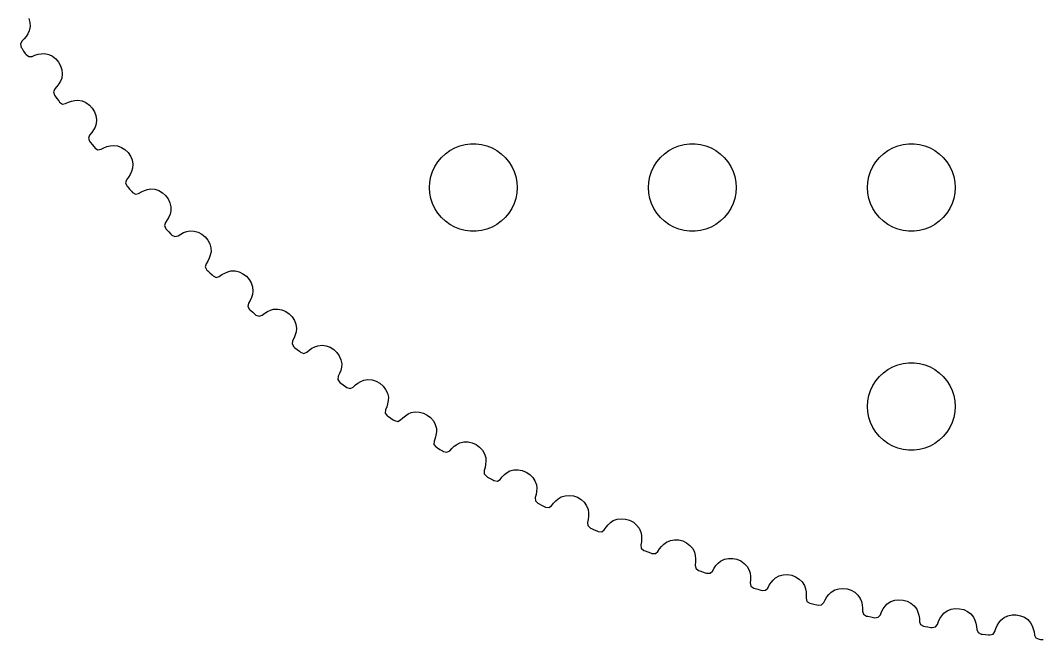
# Model space of a CAD drawing. Header units: metres. Extents: x -46 to 46, y 64 to 266.
# Drawn here: x -38.01 to -3.04, y 174.51 to 195.72 of the extents above; entities that cross this region are included whole.
import ezdxf

# ---------------------------------------------------------------- set-up
doc = ezdxf.new("R2010")
doc.units = ezdxf.units.M

msp = doc.modelspace()

# ---------------------------------------------------------------- linework, layer by layer
for p, q in [((-37.7272, 195.794), (-37.6895, 195.655)), ((-37.6819, 195.512), (-37.707, 195.371)), ((-37.6895, 195.655), (-37.6819, 195.512)), ((-37.8147, 195.174), (-37.8838, 195.088)), ((-37.7556, 195.269), (-37.8147, 195.174)), ((-37.707, 195.371), (-37.7556, 195.269)), ((-37.9628, 195.011), (-38.0113, 194.913)), ((-38.0113, 194.913), (-37.9822, 194.798)), ((-37.9822, 194.798), (-37.9557, 194.758)), ((-37.8838, 195.088), (-37.9628, 195.011)), ((-37.9557, 194.758), (-37.9006, 194.676)), ((-37.9006, 194.676), (-37.8452, 194.593)), ((-37.8452, 194.593), (-37.8185, 194.553)), ((-37.8185, 194.553), (-37.7236, 194.483)), ((-37.7236, 194.483), (-37.6148, 194.49)), ((-37.6148, 194.49), (-37.5136, 194.534)), ((-37.5136, 194.534), (-37.4076, 194.564)), ((-37.4076, 194.564), (-37.2974, 194.583)), ((-37.2974, 194.583), (-37.1842, 194.588)), ((-37.1842, 194.588), (-37.0439, 194.557)), ((-37.0439, 194.557), (-36.9148, 194.496)), ((-36.9148, 194.496), (-36.801, 194.408)), ((-36.801, 194.408), (-36.7064, 194.298)), ((-36.7064, 194.298), (-36.6355, 194.171)), ((-36.6355, 194.171), (-36.5917, 194.034)), ((-36.5968, 193.75), (-36.6409, 193.645)), ((-36.5779, 193.892), (-36.5968, 193.75)), ((-36.5917, 194.034), (-36.5779, 193.892)), ((-36.7611, 193.459), (-36.8366, 193.379)), ((-36.6958, 193.548), (-36.7611, 193.459)), ((-36.6409, 193.645), (-36.6958, 193.548)), ((-36.8366, 193.379), (-36.8808, 193.279)), ((-36.8808, 193.279), (-36.8467, 193.166)), ((-36.8467, 193.166), (-36.8186, 193.127)), ((-36.8186, 193.127), (-36.7599, 193.047)), ((-36.7599, 193.047), (-36.701, 192.966)), ((-36.701, 192.966), (-36.6725, 192.928)), ((-36.6725, 192.928), (-36.5746, 192.861)), ((-36.5746, 192.861), (-36.4663, 192.874)), ((-36.4663, 192.874), (-36.3671, 192.921)), ((-36.3671, 192.921), (-36.2625, 192.957)), ((-36.2625, 192.957), (-36.1533, 192.98)), ((-36.1533, 192.98), (-36.0404, 192.991)), ((-36.0404, 192.991), (-35.8988, 192.966)), ((-35.8988, 192.966), (-35.7672, 192.91)), ((-35.7672, 192.91), (-35.6497, 192.827)), ((-35.6497, 192.827), (-35.5504, 192.721)), ((-35.5504, 192.721), (-35.474, 192.598)), ((-35.474, 192.598), (-35.4243, 192.463)), ((-35.4243, 192.463), (-35.4043, 192.321)), ((-35.4565, 192.072), (-35.507, 191.973)), ((-35.417, 192.178), (-35.4565, 192.072)), ((-35.4043, 192.321), (-35.417, 192.178)), ((-35.6404, 191.797), (-35.6802, 191.696)), ((-35.6802, 191.696), (-35.6412, 191.584)), ((-35.5684, 191.881), (-35.6404, 191.797)), ((-35.507, 191.973), (-35.5684, 191.881)), ((-35.6412, 191.584), (-35.6113, 191.546)), ((-35.6113, 191.546), (-35.5492, 191.469)), ((-35.5492, 191.469), (-35.4868, 191.391)), ((-35.4868, 191.391), (-35.4568, 191.354)), ((-35.4568, 191.354), (-35.356, 191.292)), ((-35.356, 191.292), (-35.2484, 191.309)), ((-35.2484, 191.309), (-35.1514, 191.361)), ((-35.1514, 191.361), (-35.0484, 191.401)), ((-35.0484, 191.401), (-34.9403, 191.429)), ((-34.9403, 191.429), (-34.8279, 191.444)), ((-34.8279, 191.444), (-34.6855, 191.426)), ((-34.6855, 191.426), (-34.5515, 191.376)), ((-34.5515, 191.376), (-34.4305, 191.298)), ((-34.4305, 191.298), (-34.3267, 191.197)), ((-23.3037, 191.266), (-23.1387, 191.357)), ((-23.1387, 191.357), (-22.9635, 191.427)), ((-22.9635, 191.427), (-22.7811, 191.473)), ((-22.7811, 191.473), (-22.5942, 191.497)), ((-22.5942, 191.497), (-22.4058, 191.497)), ((-22.4058, 191.497), (-22.2189, 191.473)), ((-22.2189, 191.473), (-22.0365, 191.427)), ((-22.0365, 191.427), (-21.8613, 191.357)), ((-21.8613, 191.357), (-21.6963, 191.266)), ((-15.8037, 191.266), (-15.6387, 191.357)), ((-15.6387, 191.357), (-15.4635, 191.427)), ((-15.4635, 191.427), (-15.2811, 191.473)), ((-15.2811, 191.473), (-15.0942, 191.497)), ((-15.0942, 191.497), (-14.9058, 191.497)), ((-14.9058, 191.497), (-14.7189, 191.473)), ((-14.7189, 191.473), (-14.5365, 191.427)), ((-14.5365, 191.427), (-14.3613, 191.357)), ((-14.3613, 191.357), (-14.1963, 191.266)), ((-8.30373, 191.266), (-8.13866, 191.357)), ((-8.13866, 191.357), (-7.96352, 191.427)), ((-7.96352, 191.427), (-7.78107, 191.473)), ((-7.78107, 191.473), (-7.59418, 191.497)), ((-7.59418, 191.497), (-7.40581, 191.497)), ((-7.40581, 191.497), (-7.21892, 191.473)), ((-7.21892, 191.473), (-7.03647, 191.427)), ((-7.03647, 191.427), (-6.86133, 191.357)), ((-6.86133, 191.357), (-6.69626, 191.266)), ((-34.3267, 191.197), (-34.245, 191.077)), ((-34.245, 191.077), (-34.1894, 190.944)), ((-34.1894, 190.944), (-34.1633, 190.803)), ((-23.7135, 190.882), (-23.5934, 191.027)), ((-23.5934, 191.027), (-23.4561, 191.156)), ((-23.4561, 191.156), (-23.3037, 191.266)), ((-21.6963, 191.266), (-21.5439, 191.156)), ((-21.5439, 191.156), (-21.4065, 191.027)), ((-21.4065, 191.027), (-21.2865, 190.882)), ((-16.2135, 190.882), (-16.0934, 191.027)), ((-16.0934, 191.027), (-15.9561, 191.156)), ((-15.9561, 191.156), (-15.8037, 191.266)), ((-14.1963, 191.266), (-14.0439, 191.156)), ((-14.0439, 191.156), (-13.9065, 191.027)), ((-13.9065, 191.027), (-13.7865, 190.882)), ((-8.71352, 190.882), (-8.59344, 191.027)), ((-8.59344, 191.027), (-8.45613, 191.156)), ((-8.45613, 191.156), (-8.30373, 191.266)), ((-6.69626, 191.266), (-6.54385, 191.156)), ((-6.54385, 191.156), (-6.40654, 191.027)), ((-6.40654, 191.027), (-6.28647, 190.882)), ((-34.1697, 190.66), (-34.2045, 190.552)), ((-34.1633, 190.803), (-34.1697, 190.66)), ((-23.8947, 190.552), (-23.8145, 190.723)), ((-23.8145, 190.723), (-23.7135, 190.882)), ((-21.2865, 190.882), (-21.1855, 190.723)), ((-21.1855, 190.723), (-21.1053, 190.552)), ((-16.3947, 190.552), (-16.3145, 190.723)), ((-16.3145, 190.723), (-16.2135, 190.882)), ((-13.7865, 190.882), (-13.6855, 190.723)), ((-13.6855, 190.723), (-13.6053, 190.552)), ((-8.89465, 190.552), (-8.81445, 190.723)), ((-8.81445, 190.723), (-8.71352, 190.882)), ((-6.28647, 190.882), (-6.18553, 190.723)), ((-6.18553, 190.723), (-6.10533, 190.552)), ((-34.3762, 190.269), (-34.4116, 190.166)), ((-34.308, 190.356), (-34.3762, 190.269)), ((-34.2507, 190.45), (-34.308, 190.356)), ((-34.2045, 190.552), (-34.2507, 190.45)), ((-23.9882, 190.188), (-23.9529, 190.373)), ((-23.9529, 190.373), (-23.8947, 190.552)), ((-21.1053, 190.552), (-21.0471, 190.373)), ((-21.0471, 190.373), (-21.0118, 190.188)), ((-16.4882, 190.188), (-16.4529, 190.373)), ((-16.4529, 190.373), (-16.3947, 190.552)), ((-13.6053, 190.552), (-13.5471, 190.373)), ((-13.5471, 190.373), (-13.5118, 190.188)), ((-8.98816, 190.188), (-8.95287, 190.373)), ((-8.95287, 190.373), (-8.89465, 190.552)), ((-6.10533, 190.552), (-6.04712, 190.373)), ((-6.04712, 190.373), (-6.01183, 190.188)), ((-34.4116, 190.166), (-34.3678, 190.056)), ((-34.3678, 190.056), (-34.3363, 190.02)), ((-34.3363, 190.02), (-34.2708, 189.945)), ((-34.2708, 189.945), (-34.2052, 189.871)), ((-33.8687, 189.855), (-33.7675, 189.899)), ((-33.7675, 189.899), (-33.6607, 189.932)), ((-33.6607, 189.932), (-33.5492, 189.952)), ((-33.5492, 189.952), (-33.4061, 189.94)), ((-33.4061, 189.94), (-33.2701, 189.896)), ((-33.2701, 189.896), (-33.1457, 189.823)), ((-24, 190), (-23.9882, 190.188)), ((-23.9882, 189.812), (-24, 190)), ((-21.0118, 190.188), (-21, 190)), ((-21, 190), (-21.0118, 189.812)), ((-16.5, 190), (-16.4882, 190.188)), ((-16.4882, 189.812), (-16.5, 190)), ((-13.5118, 190.188), (-13.5, 190)), ((-13.5, 190), (-13.5118, 189.812)), ((-9, 190), (-8.98816, 190.188)), ((-8.98816, 189.812), (-9, 190)), ((-6.01183, 190.188), (-6, 190)), ((-6, 190), (-6.01183, 189.812)), ((-34.2052, 189.871), (-34.1735, 189.835)), ((-34.1735, 189.835), (-34.0702, 189.777)), ((-34.0702, 189.777), (-33.9633, 189.798)), ((-33.9633, 189.798), (-33.8687, 189.855)), ((-33.1457, 189.823), (-33.0376, 189.727)), ((-33.0376, 189.727), (-32.9508, 189.61)), ((-32.9508, 189.61), (-32.8895, 189.48)), ((-23.9529, 189.627), (-23.9882, 189.812)), ((-23.8947, 189.448), (-23.9529, 189.627)), ((-21.0471, 189.627), (-21.1053, 189.448)), ((-21.0118, 189.812), (-21.0471, 189.627)), ((-16.4529, 189.627), (-16.4882, 189.812)), ((-16.3947, 189.448), (-16.4529, 189.627)), ((-13.5471, 189.627), (-13.6053, 189.448)), ((-13.5118, 189.812), (-13.5471, 189.627)), ((-8.95287, 189.627), (-8.98816, 189.812)), ((-8.89465, 189.448), (-8.95287, 189.627)), ((-6.04712, 189.627), (-6.10533, 189.448)), ((-6.01183, 189.812), (-6.04712, 189.627)), ((-32.8895, 189.48), (-32.8572, 189.341)), ((-32.8574, 189.197), (-32.8875, 189.088)), ((-32.8572, 189.341), (-32.8574, 189.197)), ((-23.8145, 189.277), (-23.8947, 189.448)), ((-23.7135, 189.118), (-23.8145, 189.277)), ((-21.1855, 189.277), (-21.2865, 189.118)), ((-21.1053, 189.448), (-21.1855, 189.277)), ((-16.3145, 189.277), (-16.3947, 189.448)), ((-16.2135, 189.118), (-16.3145, 189.277)), ((-13.6855, 189.277), (-13.7865, 189.118)), ((-13.6053, 189.448), (-13.6855, 189.277)), ((-8.81445, 189.277), (-8.89465, 189.448)), ((-8.71352, 189.118), (-8.81445, 189.277)), ((-6.18553, 189.277), (-6.28647, 189.118)), ((-6.10533, 189.448), (-6.18553, 189.277)), ((-32.9823, 188.888), (-33.0467, 188.798)), ((-32.9292, 188.985), (-32.9823, 188.888)), ((-32.8875, 189.088), (-32.9292, 188.985)), ((-23.5934, 188.973), (-23.7135, 189.118)), ((-23.4561, 188.844), (-23.5934, 188.973)), ((-23.3037, 188.734), (-23.4561, 188.844)), ((-21.5439, 188.844), (-21.6963, 188.734)), ((-21.4065, 188.973), (-21.5439, 188.844)), ((-21.2865, 189.118), (-21.4065, 188.973)), ((-16.0934, 188.973), (-16.2135, 189.118)), ((-15.9561, 188.844), (-16.0934, 188.973)), ((-15.8037, 188.734), (-15.9561, 188.844)), ((-14.0439, 188.844), (-14.1963, 188.734)), ((-13.9065, 188.973), (-14.0439, 188.844)), ((-13.7865, 189.118), (-13.9065, 188.973)), ((-8.59344, 188.973), (-8.71352, 189.118)), ((-8.45613, 188.844), (-8.59344, 188.973)), ((-8.30373, 188.734), (-8.45613, 188.844)), ((-6.54385, 188.844), (-6.69626, 188.734)), ((-6.40654, 188.973), (-6.54385, 188.844)), ((-6.28647, 189.118), (-6.40654, 188.973)), ((-33.0467, 188.798), (-33.0775, 188.694)), ((-33.0775, 188.694), (-33.0289, 188.586)), ((-33.0289, 188.586), (-32.9959, 188.551)), ((-32.9959, 188.551), (-32.9272, 188.479)), ((-32.3172, 188.492), (-32.2066, 188.517)), ((-32.2066, 188.517), (-32.063, 188.511)), ((-32.063, 188.511), (-31.9252, 188.473)), ((-23.1387, 188.643), (-23.3037, 188.734)), ((-22.9635, 188.573), (-23.1387, 188.643)), ((-22.7811, 188.527), (-22.9635, 188.573)), ((-22.5942, 188.503), (-22.7811, 188.527)), ((-22.4058, 188.503), (-22.5942, 188.503)), ((-22.2189, 188.527), (-22.4058, 188.503)), ((-22.0365, 188.573), (-22.2189, 188.527)), ((-21.8613, 188.643), (-22.0365, 188.573)), ((-21.6963, 188.734), (-21.8613, 188.643)), ((-15.6387, 188.643), (-15.8037, 188.734)), ((-15.4635, 188.573), (-15.6387, 188.643)), ((-15.2811, 188.527), (-15.4635, 188.573)), ((-15.0942, 188.503), (-15.2811, 188.527)), ((-14.9058, 188.503), (-15.0942, 188.503)), ((-14.7189, 188.527), (-14.9058, 188.503)), ((-14.5365, 188.573), (-14.7189, 188.527)), ((-14.3613, 188.643), (-14.5365, 188.573)), ((-14.1963, 188.734), (-14.3613, 188.643)), ((-8.13866, 188.643), (-8.30373, 188.734)), ((-7.96352, 188.573), (-8.13866, 188.643)), ((-7.78107, 188.527), (-7.96352, 188.573)), ((-7.59418, 188.503), (-7.78107, 188.527)), ((-7.40581, 188.503), (-7.59418, 188.503)), ((-7.21892, 188.527), (-7.40581, 188.503)), ((-7.03647, 188.573), (-7.21892, 188.527)), ((-6.86133, 188.643), (-7.03647, 188.573)), ((-6.69626, 188.734), (-6.86133, 188.643)), ((-32.9272, 188.479), (-32.8584, 188.407)), ((-32.8584, 188.407), (-32.8252, 188.373)), ((-32.8252, 188.373), (-32.7194, 188.32)), ((-32.7194, 188.32), (-32.6136, 188.346)), ((-32.6136, 188.346), (-32.5215, 188.406)), ((-32.5215, 188.406), (-32.4224, 188.455)), ((-32.4224, 188.455), (-32.3172, 188.492)), ((-31.9252, 188.473), (-31.7979, 188.406)), ((-31.7979, 188.406), (-31.6857, 188.314)), ((-31.6857, 188.314), (-31.5938, 188.202)), ((-31.5938, 188.202), (-31.5269, 188.075)), ((-31.5269, 188.075), (-31.4886, 187.937)), ((-31.4886, 187.937), (-31.4825, 187.793)), ((-31.5938, 187.479), (-31.6542, 187.386)), ((-31.5449, 187.578), (-31.5938, 187.479)), ((-31.5078, 187.683), (-31.5449, 187.578)), ((-31.4825, 187.793), (-31.5078, 187.683)), ((-31.6542, 187.386), (-31.6805, 187.281)), ((-31.6805, 187.281), (-31.6272, 187.175)), ((-31.6272, 187.175), (-31.5927, 187.142)), ((-31.5927, 187.142), (-31.521, 187.073)), ((-31.0156, 187.071), (-30.912, 187.113)), ((-30.912, 187.113), (-30.8027, 187.143)), ((-30.8027, 187.143), (-30.659, 187.143)), ((-30.659, 187.143), (-30.5197, 187.111)), ((-30.5197, 187.111), (-30.3895, 187.049)), ((-31.521, 187.073), (-31.4491, 187.004)), ((-31.4491, 187.004), (-31.4144, 186.971)), ((-31.4144, 186.971), (-31.3064, 186.923)), ((-31.3064, 186.923), (-31.2018, 186.953)), ((-31.2018, 186.953), (-31.1125, 187.018)), ((-31.1125, 187.018), (-31.0156, 187.071)), ((-30.3895, 187.049), (-30.2734, 186.962)), ((-30.2734, 186.962), (-30.1768, 186.854)), ((-30.1768, 186.854), (-30.1044, 186.73)), ((-30.1044, 186.73), (-30.0601, 186.594)), ((-30.0477, 186.451), (-30.0682, 186.339)), ((-30.0601, 186.594), (-30.0477, 186.451)), ((-30.1451, 186.131), (-30.2015, 186.037)), ((-30.1007, 186.233), (-30.1451, 186.131)), ((-30.0682, 186.339), (-30.1007, 186.233)), ((-30.2015, 186.037), (-30.2231, 185.93)), ((-30.2231, 185.93), (-30.1653, 185.826)), ((-30.1653, 185.826), (-30.1294, 185.795)), ((-30.1294, 185.795), (-30.0547, 185.729)), ((-30.0547, 185.729), (-29.9799, 185.664)), ((-29.6442, 185.692), (-29.5497, 185.749)), ((-29.5497, 185.749), (-29.4481, 185.796)), ((-29.4481, 185.796), (-29.3401, 185.83)), ((-29.3401, 185.83), (-29.1966, 185.837)), ((-29.1966, 185.837), (-29.056, 185.811)), ((-29.056, 185.811), (-28.9233, 185.755)), ((-28.9233, 185.755), (-28.8035, 185.673)), ((-29.9799, 185.664), (-29.9438, 185.632)), ((-29.9438, 185.632), (-29.8338, 185.589)), ((-29.8338, 185.589), (-29.7307, 185.624)), ((-29.7307, 185.624), (-29.6442, 185.692)), ((-28.8035, 185.673), (-28.7022, 185.57)), ((-28.7022, 185.57), (-28.6245, 185.448)), ((-28.6245, 185.448), (-28.5743, 185.315)), ((-28.5713, 185.06), (-28.5991, 184.952)), ((-28.5743, 185.315), (-28.5557, 185.172)), ((-28.5557, 185.172), (-28.5713, 185.06)), ((-28.6913, 184.752), (-28.7082, 184.644)), ((-28.6391, 184.849), (-28.6913, 184.752)), ((-28.5991, 184.952), (-28.6391, 184.849)), ((-28.7082, 184.644), (-28.6459, 184.543)), ((-28.6459, 184.543), (-28.6087, 184.513)), ((-28.6087, 184.513), (-28.5312, 184.451)), ((-28.5312, 184.451), (-28.4536, 184.389)), ((-28.4536, 184.389), (-28.4162, 184.359)), ((-28.4162, 184.359), (-28.3044, 184.32)), ((-28.3044, 184.32), (-28.2029, 184.36)), ((-28.2029, 184.36), (-28.1195, 184.432)), ((-28.1195, 184.432), (-28.0276, 184.493)), ((-28.0276, 184.493), (-27.9281, 184.544)), ((-27.9281, 184.544), (-27.8218, 184.583)), ((-27.8218, 184.583), (-27.6786, 184.596)), ((-27.6786, 184.596), (-27.537, 184.576)), ((-27.537, 184.576), (-27.402, 184.526)), ((-27.402, 184.526), (-27.2788, 184.45)), ((-27.2788, 184.45), (-27.1731, 184.35)), ((-27.1731, 184.35), (-27.0901, 184.233)), ((-27.0901, 184.233), (-27.0342, 184.101)), ((-27.0342, 184.101), (-27.0094, 183.96)), ((-27.0094, 183.96), (-27.0201, 183.847)), ((-7.96352, 183.927), (-7.78107, 183.973)), ((-7.78107, 183.973), (-7.59418, 183.997)), ((-7.59418, 183.997), (-7.40581, 183.997)), ((-7.40581, 183.997), (-7.21892, 183.973)), ((-7.21892, 183.973), (-7.03647, 183.927)), ((-27.0786, 183.633), (-27.1265, 183.534)), ((-27.0431, 183.738), (-27.0786, 183.633)), ((-27.0201, 183.847), (-27.0431, 183.738)), ((-8.59344, 183.527), (-8.45613, 183.656)), ((-8.45613, 183.656), (-8.30373, 183.766)), ((-8.30373, 183.766), (-8.13866, 183.857)), ((-8.13866, 183.857), (-7.96352, 183.927)), ((-7.03647, 183.927), (-6.86133, 183.857)), ((-6.86133, 183.857), (-6.69626, 183.766)), ((-6.69626, 183.766), (-6.54385, 183.656)), ((-6.54385, 183.656), (-6.40654, 183.527)), ((-27.1265, 183.534), (-27.1387, 183.425)), ((-27.1387, 183.425), (-27.0721, 183.327)), ((-27.0721, 183.327), (-27.0336, 183.299)), ((-27.0336, 183.299), (-26.9534, 183.24)), ((-26.5413, 183.239), (-26.4521, 183.304)), ((-26.4521, 183.304), (-26.3549, 183.359)), ((-26.3549, 183.359), (-26.2504, 183.403)), ((-26.2504, 183.403), (-26.108, 183.422)), ((-26.108, 183.422), (-25.9656, 183.408)), ((-25.9656, 183.408), (-25.8286, 183.365)), ((-25.8286, 183.365), (-25.7021, 183.294)), ((-25.7021, 183.294), (-25.5922, 183.199)), ((-8.81445, 183.223), (-8.71352, 183.382)), ((-8.71352, 183.382), (-8.59344, 183.527)), ((-6.40654, 183.527), (-6.28647, 183.382)), ((-6.28647, 183.382), (-6.18553, 183.223)), ((-26.9534, 183.24), (-26.8732, 183.181)), ((-26.8732, 183.181), (-26.8345, 183.153)), ((-26.8345, 183.153), (-26.7211, 183.119)), ((-26.7211, 183.119), (-26.6214, 183.163)), ((-26.6214, 183.163), (-26.5413, 183.239)), ((-25.5922, 183.199), (-25.5042, 183.085)), ((-25.5042, 183.085), (-25.4426, 182.956)), ((-25.4426, 182.956), (-25.4116, 182.816)), ((-8.95287, 182.873), (-8.89465, 183.052)), ((-8.89465, 183.052), (-8.81445, 183.223)), ((-6.18553, 183.223), (-6.10533, 183.052)), ((-6.10533, 183.052), (-6.04712, 182.873)), ((-25.4356, 182.593), (-25.4665, 182.486)), ((-25.4174, 182.703), (-25.4356, 182.593)), ((-25.4116, 182.816), (-25.4174, 182.703)), ((-9, 182.5), (-8.98816, 182.688)), ((-8.98816, 182.688), (-8.95287, 182.873)), ((-6.04712, 182.873), (-6.01183, 182.688)), ((-6.01183, 182.688), (-6, 182.5)), ((-25.51, 182.385), (-25.5175, 182.276)), ((-25.5175, 182.276), (-25.4467, 182.181)), ((-25.4665, 182.486), (-25.51, 182.385)), ((-24.8263, 182.185), (-24.7316, 182.244)), ((-24.7316, 182.244), (-24.6291, 182.293)), ((-24.6291, 182.293), (-24.4876, 182.318)), ((-24.4876, 182.318), (-24.3448, 182.31)), ((-24.3448, 182.31), (-24.206, 182.273)), ((-24.206, 182.273), (-24.0765, 182.207)), ((-24.0765, 182.207), (-23.9626, 182.118)), ((-8.98816, 182.312), (-9, 182.5)), ((-8.95287, 182.127), (-8.98816, 182.312)), ((-6.01183, 182.312), (-6.04712, 182.127)), ((-6, 182.5), (-6.01183, 182.312)), ((-25.4467, 182.181), (-25.407, 182.155)), ((-25.407, 182.155), (-25.3243, 182.099)), ((-25.3243, 182.099), (-25.2416, 182.044)), ((-25.2416, 182.044), (-25.2017, 182.018)), ((-25.2017, 182.018), (-25.087, 181.989)), ((-25.087, 181.989), (-24.9893, 182.037)), ((-24.9893, 182.037), (-24.9125, 182.116)), ((-24.9125, 182.116), (-24.8263, 182.185)), ((-23.9626, 182.118), (-23.8697, 182.008)), ((-23.8697, 182.008), (-23.8025, 181.882)), ((-23.8025, 181.882), (-23.7655, 181.743)), ((-8.89465, 181.948), (-8.95287, 182.127)), ((-8.81445, 181.777), (-8.89465, 181.948)), ((-6.10533, 181.948), (-6.18553, 181.777)), ((-6.04712, 182.127), (-6.10533, 181.948)), ((-23.7797, 181.519), (-23.8059, 181.411)), ((-23.7663, 181.629), (-23.7797, 181.519)), ((-23.7655, 181.743), (-23.7663, 181.629)), ((-8.71352, 181.618), (-8.81445, 181.777)), ((-8.59344, 181.473), (-8.71352, 181.618)), ((-6.28647, 181.618), (-6.40654, 181.473)), ((-6.18553, 181.777), (-6.28647, 181.618)), ((-23.845, 181.308), (-23.8477, 181.199)), ((-23.8477, 181.199), (-23.7728, 181.108)), ((-23.8059, 181.411), (-23.845, 181.308)), ((-23.1533, 181.138), (-23.0612, 181.202)), ((-23.0612, 181.202), (-22.9609, 181.255)), ((-22.9609, 181.255), (-22.8207, 181.286)), ((-22.8207, 181.286), (-22.6776, 181.284)), ((-22.6776, 181.284), (-22.5373, 181.253)), ((-22.5373, 181.253), (-22.4051, 181.193)), ((-22.4051, 181.193), (-22.2874, 181.109)), ((-8.45613, 181.344), (-8.59344, 181.473)), ((-8.30373, 181.234), (-8.45613, 181.344)), ((-8.13866, 181.143), (-8.30373, 181.234)), ((-6.69626, 181.234), (-6.86133, 181.143)), ((-6.54385, 181.344), (-6.69626, 181.234)), ((-6.40654, 181.473), (-6.54385, 181.344)), ((-23.7728, 181.108), (-23.732, 181.083)), ((-23.732, 181.083), (-23.647, 181.031)), ((-23.647, 181.031), (-23.562, 180.979)), ((-23.562, 180.979), (-23.521, 180.955)), ((-23.521, 180.955), (-23.4051, 180.931)), ((-23.4051, 180.931), (-23.3096, 180.983)), ((-23.3096, 180.983), (-23.2363, 181.066)), ((-23.2363, 181.066), (-23.1533, 181.138)), ((-22.2874, 181.109), (-22.1898, 181.003)), ((-22.1898, 181.003), (-22.1172, 180.88)), ((-22.1172, 180.88), (-22.0741, 180.743)), ((-7.96352, 181.073), (-8.13866, 181.143)), ((-7.78107, 181.027), (-7.96352, 181.073)), ((-7.59418, 181.003), (-7.78107, 181.027)), ((-7.40581, 181.003), (-7.59418, 181.003)), ((-7.21892, 181.027), (-7.40581, 181.003)), ((-7.03647, 181.073), (-7.21892, 181.027)), ((-6.86133, 181.143), (-7.03647, 181.073)), ((-22.0786, 180.518), (-22.1001, 180.41)), ((-22.07, 180.629), (-22.0786, 180.518)), ((-22.0741, 180.743), (-22.07, 180.629)), ((-22.1001, 180.41), (-22.1346, 180.305)), ((-22.1346, 180.305), (-22.1326, 180.196)), ((-22.1326, 180.196), (-22.0537, 180.108)), ((-22.0537, 180.108), (-22.0119, 180.084)), ((-21.5159, 180.089), (-21.4361, 180.166)), ((-21.4361, 180.166), (-21.3469, 180.233)), ((-21.3469, 180.233), (-21.249, 180.29)), ((-21.249, 180.29), (-21.1103, 180.327)), ((-21.1103, 180.327), (-20.9673, 180.332)), ((-20.9673, 180.332), (-20.8257, 180.307)), ((-20.8257, 180.307), (-20.6911, 180.253)), ((-20.6911, 180.253), (-20.5698, 180.173)), ((-20.5698, 180.173), (-20.4677, 180.072)), ((-22.0119, 180.084), (-21.9247, 180.036)), ((-21.9247, 180.036), (-21.8375, 179.989)), ((-21.8375, 179.989), (-21.7955, 179.966)), ((-21.7955, 179.966), (-21.6786, 179.947)), ((-21.6786, 179.947), (-21.5855, 180.004)), ((-21.5855, 180.004), (-21.5159, 180.089)), ((-20.4677, 180.072), (-20.3897, 179.952)), ((-20.3897, 179.952), (-20.3407, 179.817)), ((-20.3407, 179.817), (-20.3316, 179.704)), ((-20.3521, 179.483), (-20.3821, 179.377)), ((-20.3354, 179.593), (-20.3521, 179.483)), ((-20.3316, 179.704), (-20.3354, 179.593)), ((-19.4966, 179.401), (-19.3597, 179.444)), ((-19.3597, 179.444), (-19.2171, 179.455)), ((-19.2171, 179.455), (-19.0745, 179.436)), ((-19.0745, 179.436), (-18.9376, 179.388)), ((-20.3821, 179.377), (-20.3753, 179.269)), ((-20.3753, 179.269), (-20.2927, 179.184)), ((-20.2927, 179.184), (-20.2498, 179.162)), ((-20.2498, 179.162), (-20.1607, 179.118)), ((-20.1607, 179.118), (-20.0714, 179.074)), ((-20.0714, 179.074), (-20.0284, 179.053)), ((-20.0284, 179.053), (-19.9109, 179.039)), ((-19.9109, 179.039), (-19.8204, 179.1)), ((-19.8204, 179.1), (-19.7545, 179.189)), ((-19.7545, 179.189), (-19.6781, 179.268)), ((-19.6781, 179.268), (-19.5919, 179.339)), ((-19.5919, 179.339), (-19.4966, 179.401)), ((-18.9376, 179.388), (-18.813, 179.314)), ((-18.813, 179.314), (-18.7065, 179.217)), ((-18.7065, 179.217), (-18.6234, 179.101)), ((-18.6234, 179.101), (-18.5686, 178.968)), ((-18.5686, 178.968), (-18.5546, 178.856)), ((-18.5535, 178.744), (-18.5654, 178.634)), ((-18.5546, 178.856), (-18.5535, 178.744)), ((-18.5654, 178.634), (-18.5907, 178.527)), ((-18.5907, 178.527), (-18.5792, 178.419)), ((-18.5792, 178.419), (-18.493, 178.337)), ((-18.0175, 178.275), (-17.9556, 178.366)), ((-17.9556, 178.366), (-17.8827, 178.449)), ((-17.8827, 178.449), (-17.7997, 178.523)), ((-17.7997, 178.523), (-17.7072, 178.589)), ((-17.7072, 178.589), (-17.5722, 178.638)), ((-17.5722, 178.638), (-17.4303, 178.656)), ((-17.4303, 178.656), (-17.287, 178.643)), ((-17.287, 178.643), (-17.1481, 178.601)), ((-17.1481, 178.601), (-17.0204, 178.532)), ((-17.0204, 178.532), (-16.9098, 178.44)), ((-16.9098, 178.44), (-16.8217, 178.327)), ((-18.493, 178.337), (-18.4492, 178.318)), ((-18.4492, 178.318), (-18.3582, 178.278)), ((-18.3582, 178.278), (-18.2672, 178.238)), ((-18.2672, 178.238), (-18.2233, 178.219)), ((-18.2233, 178.219), (-18.1053, 178.21)), ((-18.1053, 178.21), (-18.0175, 178.275)), ((-16.8217, 178.327), (-16.7611, 178.197)), ((-16.7611, 178.197), (-16.7422, 178.085)), ((-16.7422, 178.085), (-16.7362, 177.974)), ((-16.7434, 177.864), (-16.764, 177.755)), ((-16.764, 177.755), (-16.7478, 177.648)), ((-16.7362, 177.974), (-16.7434, 177.864)), ((-16.1224, 177.622), (-16.0533, 177.708)), ((-16.0533, 177.708), (-15.9736, 177.786)), ((-15.9736, 177.786), (-15.884, 177.856)), ((-15.884, 177.856), (-15.7513, 177.911)), ((-15.7513, 177.911), (-15.6102, 177.935)), ((-15.6102, 177.935), (-15.4665, 177.928)), ((-15.4665, 177.928), (-15.326, 177.892)), ((-15.326, 177.892), (-15.1954, 177.829)), ((-15.1954, 177.829), (-15.0809, 177.742)), ((-15.0809, 177.742), (-14.988, 177.633)), ((-16.7478, 177.648), (-16.6581, 177.57)), ((-16.6581, 177.57), (-16.6135, 177.553)), ((-16.6135, 177.553), (-16.5209, 177.517)), ((-16.5209, 177.517), (-16.4281, 177.481)), ((-16.4281, 177.481), (-16.3835, 177.464)), ((-16.3835, 177.464), (-16.2652, 177.46)), ((-16.2652, 177.46), (-16.1803, 177.528)), ((-16.1803, 177.528), (-16.1224, 177.622)), ((-14.988, 177.633), (-14.9218, 177.506)), ((-14.9218, 177.506), (-14.898, 177.395)), ((-14.898, 177.395), (-14.8872, 177.284)), ((-14.8895, 177.173), (-14.9053, 177.064)), ((-14.9053, 177.064), (-14.8844, 176.957)), ((-14.8872, 177.284), (-14.8895, 177.173)), ((-14.8844, 176.957), (-14.7914, 176.884)), ((-14.3123, 176.863), (-14.2586, 176.959)), ((-14.2586, 176.959), (-14.1933, 177.048)), ((-14.1933, 177.048), (-14.117, 177.13)), ((-14.117, 177.13), (-14.0306, 177.203)), ((-14.0306, 177.203), (-13.9004, 177.264)), ((-13.9004, 177.264), (-13.7605, 177.294)), ((-13.7605, 177.294), (-13.6167, 177.293)), ((-13.6167, 177.293), (-13.4747, 177.264)), ((-13.4747, 177.264), (-13.3414, 177.207)), ((-13.3414, 177.207), (-13.2233, 177.124)), ((-13.2233, 177.124), (-13.1257, 177.02)), ((-13.1257, 177.02), (-13.054, 176.895)), ((-14.7914, 176.884), (-14.7462, 176.869)), ((-14.7462, 176.869), (-14.6521, 176.836)), ((-14.6521, 176.836), (-14.5578, 176.805)), ((-14.5578, 176.805), (-14.5125, 176.789)), ((-14.5125, 176.789), (-14.3941, 176.791)), ((-14.3941, 176.791), (-14.3123, 176.863)), ((-13.054, 176.895), (-13.0254, 176.786)), ((-13.0254, 176.786), (-13.0097, 176.675)), ((-13.0097, 176.675), (-13.0072, 176.565)), ((-12.2336, 176.555), (-12.1505, 176.632)), ((-12.1505, 176.632), (-12.0231, 176.699)), ((-12.0231, 176.699), (-11.8846, 176.734)), ((-11.8846, 176.734), (-11.7409, 176.74)), ((-11.7409, 176.74), (-11.5977, 176.717)), ((-11.5977, 176.717), (-11.4621, 176.665)), ((-11.4621, 176.665), (-11.3405, 176.588)), ((-13.0072, 176.565), (-13.0183, 176.455)), ((-13.0183, 176.455), (-12.9928, 176.349)), ((-12.9928, 176.349), (-12.8967, 176.28)), ((-12.8967, 176.28), (-12.8508, 176.266)), ((-12.8508, 176.266), (-12.7553, 176.238)), ((-12.4957, 176.204), (-12.4171, 176.28)), ((-12.4171, 176.28), (-12.3676, 176.378)), ((-12.3676, 176.378), (-12.3062, 176.47)), ((-12.3062, 176.47), (-12.2336, 176.555)), ((-11.3405, 176.588), (-11.2384, 176.488)), ((-11.2384, 176.488), (-11.1613, 176.367)), ((-11.1613, 176.367), (-11.1281, 176.259)), ((-11.1281, 176.259), (-11.1076, 176.149)), ((-10.1229, 176.215), (-9.98607, 176.257)), ((-9.98607, 176.257), (-9.84271, 176.269)), ((-9.84271, 176.269), (-9.69872, 176.252)), ((-12.7553, 176.238), (-12.6598, 176.211)), ((-12.6598, 176.211), (-12.6138, 176.197)), ((-12.6138, 176.197), (-12.4957, 176.204)), ((-11.1076, 176.149), (-11.1003, 176.039)), ((-11.1003, 176.039), (-11.1066, 175.929)), ((-11.1066, 175.929), (-11.0764, 175.824)), ((-10.4531, 175.88), (-10.3958, 175.975)), ((-10.3958, 175.975), (-10.3269, 176.063)), ((-10.3269, 176.063), (-10.2472, 176.143)), ((-10.2472, 176.143), (-10.1229, 176.215)), ((-9.69872, 176.252), (-9.56096, 176.207)), ((-9.56096, 176.207), (-9.43611, 176.135)), ((-9.43611, 176.135), (-9.32977, 176.039)), ((-9.32977, 176.039), (-9.24748, 175.922)), ((-9.24748, 175.922), (-9.2095, 175.815)), ((-11.0764, 175.824), (-10.9774, 175.759)), ((-10.9774, 175.759), (-10.9309, 175.747)), ((-10.9309, 175.747), (-10.8343, 175.724)), ((-10.8343, 175.724), (-10.7377, 175.7)), ((-10.7377, 175.7), (-10.6912, 175.689)), ((-10.6912, 175.689), (-10.5734, 175.701)), ((-10.5734, 175.701), (-10.4982, 175.78)), ((-10.4982, 175.78), (-10.4531, 175.88)), ((-9.2095, 175.815), (-9.18423, 175.706)), ((-9.18423, 175.706), (-9.17212, 175.596)), ((-9.17212, 175.596), (-9.17361, 175.486)), ((-8.51865, 175.466), (-8.46552, 175.563)), ((-8.46552, 175.563), (-8.40057, 175.654)), ((-8.40057, 175.654), (-8.32446, 175.738)), ((-8.32446, 175.738), (-8.20337, 175.815)), ((-8.20337, 175.815), (-8.06853, 175.863)), ((-8.06853, 175.863), (-7.92583, 175.881)), ((-7.92583, 175.881), (-7.78122, 175.87)), ((-7.78122, 175.87), (-7.64162, 175.831)), ((-7.64162, 175.831), (-7.51378, 175.765)), ((-7.51378, 175.765), (-7.40337, 175.674)), ((-7.40337, 175.674), (-7.31601, 175.56)), ((-7.31601, 175.56), (-7.27341, 175.455)), ((-6.13562, 175.553), (-5.99385, 175.578)), ((-5.99385, 175.578), (-5.84891, 175.573)), ((-5.84891, 175.573), (-5.70773, 175.54)), ((-9.17361, 175.486), (-9.13893, 175.383)), ((-9.13893, 175.383), (-9.03714, 175.322)), ((-9.03714, 175.322), (-8.99023, 175.313)), ((-8.99023, 175.313), (-8.89272, 175.293)), ((-8.89272, 175.293), (-8.79517, 175.274)), ((-8.79517, 175.274), (-8.7482, 175.265)), ((-8.7482, 175.265), (-8.63109, 175.282)), ((-8.63109, 175.282), (-8.55939, 175.364)), ((-8.55939, 175.364), (-8.51865, 175.466)), ((-7.27341, 175.455), (-7.24342, 175.348)), ((-7.24342, 175.348), (-7.22653, 175.239)), ((-7.22653, 175.239), (-7.22322, 175.128)), ((-6.56801, 175.137), (-6.51915, 175.236)), ((-6.51915, 175.236), (-6.45824, 175.33)), ((-6.45824, 175.33), (-6.38586, 175.417)), ((-6.38586, 175.417), (-6.26825, 175.5)), ((-6.26825, 175.5), (-6.13562, 175.553)), ((-5.70773, 175.54), (-5.57713, 175.48)), ((-5.57713, 175.48), (-5.46286, 175.394)), ((-5.46286, 175.394), (-5.37062, 175.283)), ((-5.37062, 175.283), (-5.32347, 175.18)), ((-4.4351, 175.181), (-4.32121, 175.269)), ((-4.32121, 175.269), (-4.19102, 175.328)), ((-4.19102, 175.328), (-4.05048, 175.358)), ((-4.05048, 175.358), (-3.90547, 175.36)), ((-3.90547, 175.36), (-3.76299, 175.333)), ((-3.76299, 175.333), (-3.62987, 175.279)), ((-3.62987, 175.279), (-3.51196, 175.198)), ((-7.22322, 175.128), (-7.18407, 175.027)), ((-7.18407, 175.027), (-7.07971, 174.971)), ((-7.07971, 174.971), (-7.03244, 174.963)), ((-7.03244, 174.963), (-6.93417, 174.948)), ((-6.93417, 174.948), (-6.83588, 174.933)), ((-6.83588, 174.933), (-6.78856, 174.926)), ((-6.78856, 174.926), (-6.67229, 174.948)), ((-6.67229, 174.948), (-6.60425, 175.033)), ((-6.60425, 175.033), (-6.56801, 175.137)), ((-5.32347, 175.18), (-5.28882, 175.074)), ((-5.28882, 175.074), (-5.26718, 174.966)), ((-5.26718, 174.966), (-5.25906, 174.856)), ((-5.25906, 174.856), (-5.21552, 174.756)), ((-4.63652, 174.788), (-4.60487, 174.893)), ((-4.60487, 174.893), (-4.56038, 174.995)), ((-4.56038, 174.995), (-4.5036, 175.091)), ((-4.5036, 175.091), (-4.4351, 175.181)), ((-3.51196, 175.198), (-3.41499, 175.092)), ((-3.41499, 175.092), (-3.3634, 174.991)), ((-3.3634, 174.991), (-3.32416, 174.886)), ((-3.32416, 174.886), (-3.29781, 174.779)), ((-5.21552, 174.756), (-5.10883, 174.705)), ((-5.10883, 174.705), (-5.06128, 174.699)), ((-5.06128, 174.699), (-4.96243, 174.688)), ((-4.96243, 174.688), (-4.86357, 174.678)), ((-4.86357, 174.678), (-4.81598, 174.673)), ((-4.81598, 174.673), (-4.70079, 174.7)), ((-4.70079, 174.7), (-4.63652, 174.788)), ((-3.29781, 174.779), (-3.28491, 174.67)), ((-3.28491, 174.67), (-3.23705, 174.572)), ((-3.23705, 174.572), (-3.1282, 174.525)), ((-3.1282, 174.525), (-3.08046, 174.522)), ((-3.08046, 174.522), (-2.98123, 174.515))]:
    msp.add_line(p, q)

doc.saveas('drawing.dxf')
